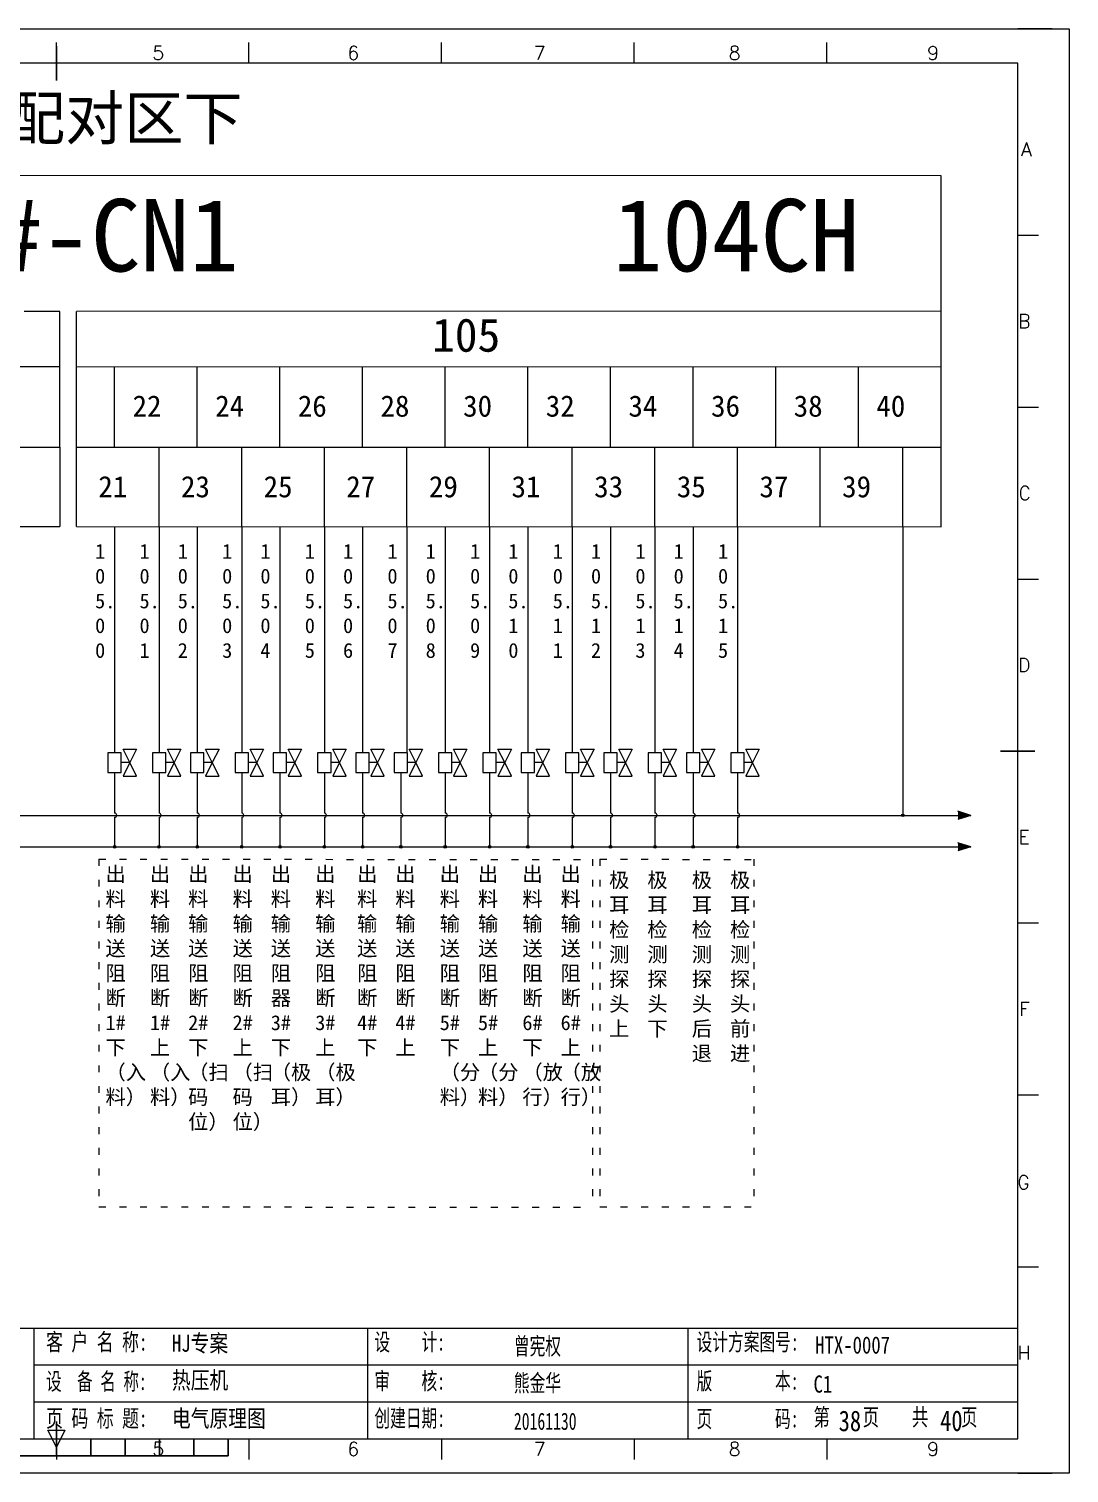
# Model space of a CAD drawing. Extents: x 35123 to 43919, y -4314 to -326.
# Drawn here: x 36417.3 to 36568.6, y -4313.9 to -4103.9 of the extents above; entities that cross this region are included whole.
import ezdxf
from ezdxf.enums import TextEntityAlignment as Align

# ---------------------------------------------------------------- set-up
doc = ezdxf.new("R2010")
doc.units = 0
doc.header["$MEASUREMENT"] = 0
doc.linetypes.add('2', pattern=[15, 1, -2, 1, -2, 1, -2, 1, -2, 1, -2])
for name, color, linetype in [('AE_BOR', 1, 'Continuous'), ('SYMS', 7, 'Continuous'), ('细实线层', 7, 'Continuous')]:
    doc.layers.add(name, color=color, linetype=linetype)
doc.styles.add('Standard0.67', font='', dxfattribs={"width": 0.67})
doc.styles.add('Standard_0.8', font='SimSun.ttf', dxfattribs={"width": 0.8})
doc.styles.add('WD', font='romans.shx', dxfattribs={"bigfont": 'gbcbig.shx'})
doc.styles.add('宋', font='SimSun.ttf', dxfattribs={"width": 0.7})
doc.styles.get('Standard0.67').set_extended_font_data('FangSong_GB2312')

# ---------------------------------------------------------------- blocks, each defined once
blk = doc.blocks.new('gb_a2_a')
for p, q in [((584, 410), (25, 410)), ((584, 10), (584, 410)), ((25, 10), (584, 10))]:
    blk.add_line(p, q)
at = {"layer": 'AE_BOR', "color": 1, "lineweight": 15}
for p, q in [((4.93, 420), (598.93, 420)), ((598.93, 420), (598.93, 0)), ((304.5, 7.5), (302, 12.5)), ((302, 12.5), (307, 12.5)), ((307, 12.5), (304.5, 7.5)), ((598.93, 0), (4.93, 0))]:
    blk.add_line(p, q, dxfattribs=at)
at = {"layer": 'AE_BOR', "lineweight": 30}
for p, q in [((594, 420), (584, 420)), ((594, 0), (584, 0))]:
    blk.add_line(p, q, dxfattribs=at)
at = {"layer": 'AE_BOR'}
for p, q in [((304.5, 410), (304.5, 416)), ((360.5, 410), (360.5, 416)), ((416.5, 410), (416.5, 416)), ((472.5, 410), (472.5, 416)), ((528.5, 410), (528.5, 416)), ((584, 360), (590, 360)), ((584, 310), (590, 310)), ((584, 260), (590, 260)), ((584, 160), (590, 160)), ((584, 110), (590, 110)), ((584, 60), (590, 60)), ((304.5, 10), (304.5, 4)), ((360.5, 10), (360.5, 4)), ((416.5, 10), (416.5, 4)), ((472.5, 10), (472.5, 4)), ((528.5, 10), (528.5, 4))]:
    blk.add_line(p, q, dxfattribs=at)
at = {"layer": 'AE_BOR', "color": 2, "lineweight": 30}
for p, q in [((304.5, 405), (304.5, 415)), ((579, 210), (589, 210)), ((304.5, 10), (304.5, 15)), ((304.5, 15), (304.5, 5)), ((304.5, 10), (304.5, 5)), ((314.5, 5), (314.5, 10)), ((324.5, 5), (324.5, 10)), ((334.5, 5), (334.5, 10)), ((344.5, 5), (344.5, 10)), ((354.5, 5), (354.5, 10)), ((254.5, 5), (354.5, 5))]:
    blk.add_line(p, q, dxfattribs=at)
at = {"layer": 'AE_BOR', "style": 'WD'}
for s, p in [('5', (334.12, 411)), ('6', (390.81, 411)), ('7', (445.01, 411)), ('8', (501.67, 411)), ('9', (559.4, 411)), ('5', (334.12, 5)), ('6', (390.81, 5)), ('7', (445.01, 5)), ('8', (501.67, 5)), ('9', (559.4, 5))]:
    blk.add_text(s, height=4, dxfattribs=at).set_placement(p, align=Align.CENTER)
for s, p in [('A', (588.05, 385)), ('B', (587.67, 335)), ('C', (587.86, 285)), ('D', (587.67, 235)), ('E', (587.48, 185)), ('F', (587.48, 135)), ('F', (587.48, 135)), ('G', (587.48, 84.56)), ('H', (587.67, 35))]:
    blk.add_text(s, height=4, dxfattribs=at).set_placement(p, align=Align.MIDDLE_RIGHT)
blk = doc.blocks.new('WDDOT')
blk.add_hatch(color=256).paths.add_polyline_path([(0.5, 0, 1), (-0.5, 0, 1)])
blk.add_circle((0, 0), 0.5)

msp = doc.modelspace()

# ---------------------------------------------------------------- hatches: boundary and pattern name
h = msp.add_hatch(color=256)
edge = h.paths.add_edge_path()
edge.add_arc((36544.386, -4218.226), 0.177, 0, 360)
for points in [[(36554.253, -4218.226), (36552.391, -4218.823), (36552.391, -4217.629)], [(36554.253, -4222.809), (36552.391, -4223.406), (36552.391, -4222.213)]]:
    msp.add_hatch(color=256).paths.add_polyline_path(points)
h = msp.add_hatch(color=256)
edge = h.paths.add_edge_path()
edge.add_arc((36429.811, -4222.801), 0.177, 0, 360)
h = msp.add_hatch(color=256)
edge = h.paths.add_edge_path()
edge.add_arc((36436.267, -4222.801), 0.177, 0, 360)
h = msp.add_hatch(color=256)
edge = h.paths.add_edge_path()
edge.add_arc((36441.824, -4222.801), 0.177, 0, 360)
h = msp.add_hatch(color=256)
edge = h.paths.add_edge_path()
edge.add_arc((36448.28, -4222.801), 0.177, 0, 360)
h = msp.add_hatch(color=256)
edge = h.paths.add_edge_path()
edge.add_arc((36453.837, -4222.801), 0.177, 0, 360)
h = msp.add_hatch(color=256)
edge = h.paths.add_edge_path()
edge.add_arc((36460.294, -4222.801), 0.177, 0, 360)
h = msp.add_hatch(color=256)
edge = h.paths.add_edge_path()
edge.add_arc((36465.85, -4222.801), 0.177, 0, 360)
h = msp.add_hatch(color=256)
edge = h.paths.add_edge_path()
edge.add_arc((36471.407, -4222.801), 0.177, 0, 360)
h = msp.add_hatch(color=256)
edge = h.paths.add_edge_path()
edge.add_arc((36477.863, -4222.801), 0.177, 0, 360)
h = msp.add_hatch(color=256)
edge = h.paths.add_edge_path()
edge.add_arc((36484.32, -4222.801), 0.177, 0, 360)
h = msp.add_hatch(color=256)
edge = h.paths.add_edge_path()
edge.add_arc((36489.877, -4222.801), 0.177, 0, 360)
h = msp.add_hatch(color=256)
edge = h.paths.add_edge_path()
edge.add_arc((36496.333, -4222.801), 0.177, 0, 360)
h = msp.add_hatch(color=256)
edge = h.paths.add_edge_path()
edge.add_arc((36501.89, -4222.801), 0.177, 0, 360)
h = msp.add_hatch(color=256)
edge = h.paths.add_edge_path()
edge.add_arc((36508.346, -4222.801), 0.177, 0, 360)
h = msp.add_hatch(color=256)
edge = h.paths.add_edge_path()
edge.add_arc((36513.903, -4222.801), 0.177, 0, 360)
h = msp.add_hatch(color=256)
edge = h.paths.add_edge_path()
edge.add_arc((36520.36, -4222.801), 0.177, 0, 360)

# ---------------------------------------------------------------- linework, layer by layer
at = {"lineweight": 0}
for p, q in [((36549.933, -4125.222), (36296.16, -4125.204)), ((36549.946, -4176.263), (36549.933, -4125.222)), ((36421.859, -4153.005), (36296.158, -4153.005)), ((36421.859, -4164.686), (36421.859, -4153.005)), ((36424.268, -4152.987), (36549.94, -4152.985)), ((36429.811, -4164.679), (36429.811, -4152.999)), ((36441.824, -4164.679), (36441.824, -4152.999)), ((36453.837, -4164.679), (36453.837, -4152.999)), ((36465.85, -4164.679), (36465.85, -4152.999)), ((36477.863, -4164.679), (36477.863, -4152.999)), ((36489.877, -4164.679), (36489.877, -4152.999)), ((36501.89, -4164.679), (36501.89, -4152.999)), ((36513.903, -4164.679), (36513.903, -4152.999)), ((36525.916, -4164.679), (36525.916, -4152.999)), ((36537.929, -4164.679), (36537.929, -4152.999)), ((36296.17, -4164.686), (36421.859, -4164.686)), ((36424.254, -4164.679), (36549.943, -4164.679)), ((36424.254, -4164.679), (36429.811, -4164.679)), ((36436.267, -4176.238), (36436.267, -4164.679)), ((36448.28, -4176.238), (36448.28, -4164.679)), ((36460.294, -4176.238), (36460.294, -4164.679)), ((36472.307, -4176.238), (36472.307, -4164.679)), ((36484.32, -4176.238), (36484.32, -4164.679)), ((36496.333, -4176.238), (36496.333, -4164.679)), ((36508.346, -4176.238), (36508.346, -4164.679)), ((36520.36, -4176.238), (36520.36, -4164.679)), ((36532.373, -4176.238), (36532.373, -4164.679)), ((36544.386, -4176.238), (36544.386, -4164.679)), ((36296.17, -4176.245), (36421.859, -4176.245)), ((36424.268, -4176.245), (36549.946, -4176.263)), ((36429.811, -4176.228), (36429.811, -4209.143)), ((36436.267, -4176.228), (36436.267, -4209.143)), ((36441.824, -4176.228), (36441.824, -4209.143)), ((36448.28, -4176.228), (36448.28, -4209.143)), ((36453.837, -4176.228), (36453.837, -4209.143)), ((36460.294, -4176.228), (36460.294, -4209.143)), ((36465.85, -4176.228), (36465.85, -4209.143)), ((36472.307, -4176.228), (36472.307, -4209.143)), ((36477.863, -4176.228), (36477.863, -4209.143)), ((36484.32, -4176.228), (36484.32, -4209.143)), ((36489.877, -4176.228), (36489.877, -4209.143)), ((36496.333, -4176.228), (36496.333, -4209.143)), ((36501.89, -4176.228), (36501.89, -4209.143)), ((36508.346, -4176.228), (36508.346, -4209.143)), ((36513.903, -4176.228), (36513.903, -4209.143)), ((36520.36, -4176.228), (36520.36, -4209.143)), ((36544.386, -4176.245), (36544.386, -4218.226)), ((36429.811, -4211.987), (36429.811, -4217.907)), ((36436.267, -4211.987), (36436.267, -4217.907)), ((36441.824, -4211.987), (36441.824, -4217.907)), ((36448.28, -4211.987), (36448.28, -4217.907)), ((36453.837, -4211.987), (36453.837, -4217.907)), ((36460.294, -4211.987), (36460.294, -4217.907)), ((36465.85, -4211.987), (36465.85, -4217.907)), ((36471.407, -4211.987), (36471.407, -4217.907)), ((36477.863, -4211.987), (36477.863, -4217.907)), ((36484.32, -4211.987), (36484.32, -4217.907)), ((36489.877, -4211.987), (36489.877, -4217.907)), ((36496.333, -4211.987), (36496.333, -4217.907)), ((36501.89, -4211.987), (36501.89, -4217.907)), ((36508.346, -4211.987), (36508.346, -4217.907)), ((36513.903, -4211.987), (36513.903, -4217.907)), ((36520.36, -4211.987), (36520.36, -4217.907)), ((36297.909, -4218.226), (36554.253, -4218.226)), ((36429.811, -4218.512), (36429.811, -4222.793)), ((36436.267, -4218.512), (36436.267, -4222.793)), ((36441.824, -4218.512), (36441.824, -4222.793)), ((36448.28, -4218.512), (36448.28, -4222.793)), ((36453.837, -4218.512), (36453.837, -4222.793)), ((36460.294, -4218.512), (36460.294, -4222.793)), ((36465.85, -4218.512), (36465.85, -4222.793)), ((36471.407, -4218.512), (36471.407, -4222.793)), ((36477.863, -4218.512), (36477.863, -4222.793)), ((36484.32, -4218.512), (36484.32, -4222.793)), ((36489.877, -4218.512), (36489.877, -4222.793)), ((36496.333, -4218.512), (36496.333, -4222.793)), ((36501.89, -4218.512), (36501.89, -4222.793)), ((36508.346, -4218.512), (36508.346, -4222.793)), ((36513.903, -4218.512), (36513.903, -4222.793)), ((36520.36, -4218.512), (36520.36, -4222.793)), ((36297.909, -4222.809), (36554.253, -4222.809))]:
    msp.add_line(p, q, dxfattribs=at)
for p, q in [((36428.839, -4209.143), (36428.839, -4211.987)), ((36430.783, -4209.143), (36428.839, -4209.143)), ((36430.783, -4211.987), (36430.783, -4209.143)), ((36431.998, -4210.565), (36431.026, -4208.621)), ((36431.026, -4208.621), (36432.97, -4208.621)), ((36432.97, -4208.621), (36431.998, -4210.565)), ((36435.295, -4209.143), (36435.295, -4211.987)), ((36437.239, -4209.143), (36435.295, -4209.143)), ((36437.239, -4211.987), (36437.239, -4209.143)), ((36438.454, -4210.565), (36437.482, -4208.621)), ((36437.482, -4208.621), (36439.426, -4208.621)), ((36439.426, -4208.621), (36438.454, -4210.565)), ((36440.852, -4209.143), (36440.852, -4211.987)), ((36442.796, -4209.143), (36440.852, -4209.143)), ((36442.796, -4211.987), (36442.796, -4209.143)), ((36444.011, -4210.565), (36443.039, -4208.621)), ((36443.039, -4208.621), (36444.983, -4208.621)), ((36444.983, -4208.621), (36444.011, -4210.565)), ((36447.308, -4209.143), (36447.308, -4211.987)), ((36449.252, -4209.143), (36447.308, -4209.143)), ((36449.252, -4211.987), (36449.252, -4209.143)), ((36450.467, -4210.565), (36449.495, -4208.621)), ((36449.495, -4208.621), (36451.439, -4208.621)), ((36451.439, -4208.621), (36450.467, -4210.565)), ((36452.865, -4209.143), (36452.865, -4211.987)), ((36454.809, -4209.143), (36452.865, -4209.143)), ((36454.809, -4211.987), (36454.809, -4209.143)), ((36456.024, -4210.565), (36455.052, -4208.621)), ((36455.052, -4208.621), (36456.996, -4208.621)), ((36456.996, -4208.621), (36456.024, -4210.565)), ((36459.322, -4209.143), (36459.322, -4211.987)), ((36461.266, -4209.143), (36459.322, -4209.143)), ((36461.266, -4211.987), (36461.266, -4209.143)), ((36462.481, -4210.565), (36461.509, -4208.621)), ((36461.509, -4208.621), (36463.453, -4208.621)), ((36463.453, -4208.621), (36462.481, -4210.565)), ((36464.878, -4209.143), (36464.878, -4211.987)), ((36466.822, -4209.143), (36464.878, -4209.143)), ((36466.822, -4211.987), (36466.822, -4209.143)), ((36468.037, -4210.565), (36467.065, -4208.621)), ((36467.065, -4208.621), (36469.009, -4208.621)), ((36469.009, -4208.621), (36468.037, -4210.565)), ((36470.435, -4209.143), (36470.435, -4211.987)), ((36472.379, -4209.143), (36470.435, -4209.143)), ((36472.379, -4211.987), (36472.379, -4209.143)), ((36473.594, -4210.565), (36472.622, -4208.621)), ((36472.622, -4208.621), (36474.566, -4208.621)), ((36474.566, -4208.621), (36473.594, -4210.565)), ((36476.891, -4209.143), (36476.891, -4211.987)), ((36478.835, -4209.143), (36476.891, -4209.143)), ((36478.835, -4211.987), (36478.835, -4209.143)), ((36480.05, -4210.565), (36479.078, -4208.621)), ((36479.078, -4208.621), (36481.022, -4208.621)), ((36481.022, -4208.621), (36480.05, -4210.565)), ((36483.348, -4209.143), (36483.348, -4211.987)), ((36485.292, -4209.143), (36483.348, -4209.143)), ((36485.292, -4211.987), (36485.292, -4209.143)), ((36486.507, -4210.565), (36485.535, -4208.621)), ((36485.535, -4208.621), (36487.479, -4208.621)), ((36487.479, -4208.621), (36486.507, -4210.565)), ((36488.905, -4209.143), (36488.905, -4211.987)), ((36490.849, -4209.143), (36488.905, -4209.143)), ((36490.849, -4211.987), (36490.849, -4209.143)), ((36492.064, -4210.565), (36491.092, -4208.621)), ((36491.092, -4208.621), (36493.036, -4208.621)), ((36493.036, -4208.621), (36492.064, -4210.565)), ((36495.361, -4209.143), (36495.361, -4211.987)), ((36497.305, -4209.143), (36495.361, -4209.143)), ((36497.305, -4211.987), (36497.305, -4209.143)), ((36498.52, -4210.565), (36497.548, -4208.621)), ((36497.548, -4208.621), (36499.492, -4208.621)), ((36499.492, -4208.621), (36498.52, -4210.565)), ((36500.918, -4209.143), (36500.918, -4211.987)), ((36502.862, -4209.143), (36500.918, -4209.143)), ((36502.862, -4211.987), (36502.862, -4209.143)), ((36504.077, -4210.565), (36503.105, -4208.621)), ((36503.105, -4208.621), (36505.049, -4208.621)), ((36505.049, -4208.621), (36504.077, -4210.565)), ((36507.374, -4209.143), (36507.374, -4211.987)), ((36509.318, -4209.143), (36507.374, -4209.143)), ((36509.318, -4211.987), (36509.318, -4209.143)), ((36510.533, -4210.565), (36509.561, -4208.621)), ((36509.561, -4208.621), (36511.505, -4208.621)), ((36511.505, -4208.621), (36510.533, -4210.565)), ((36512.931, -4209.143), (36512.931, -4211.987)), ((36514.875, -4209.143), (36512.931, -4209.143)), ((36514.875, -4211.987), (36514.875, -4209.143)), ((36516.09, -4210.565), (36515.118, -4208.621)), ((36515.118, -4208.621), (36517.062, -4208.621)), ((36517.062, -4208.621), (36516.09, -4210.565)), ((36519.388, -4209.143), (36519.388, -4211.987)), ((36521.332, -4209.143), (36519.388, -4209.143)), ((36521.332, -4211.987), (36521.332, -4209.143)), ((36522.547, -4210.565), (36521.575, -4208.621)), ((36521.575, -4208.621), (36523.519, -4208.621)), ((36523.519, -4208.621), (36522.547, -4210.565)), ((36428.839, -4211.987), (36430.783, -4211.987)), ((36431.269, -4210.565), (36430.783, -4210.565)), ((36431.998, -4210.565), (36431.026, -4212.509)), ((36431.026, -4212.509), (36432.97, -4212.509)), ((36431.998, -4210.565), (36431.269, -4210.565)), ((36432.97, -4212.509), (36431.998, -4210.565)), ((36435.295, -4211.987), (36437.239, -4211.987)), ((36437.725, -4210.565), (36437.239, -4210.565)), ((36438.454, -4210.565), (36437.482, -4212.509)), ((36437.482, -4212.509), (36439.426, -4212.509)), ((36438.454, -4210.565), (36437.725, -4210.565)), ((36439.426, -4212.509), (36438.454, -4210.565)), ((36440.852, -4211.987), (36442.796, -4211.987)), ((36443.282, -4210.565), (36442.796, -4210.565)), ((36444.011, -4210.565), (36443.039, -4212.509)), ((36443.039, -4212.509), (36444.983, -4212.509)), ((36444.011, -4210.565), (36443.282, -4210.565)), ((36444.983, -4212.509), (36444.011, -4210.565)), ((36447.308, -4211.987), (36449.252, -4211.987)), ((36449.738, -4210.565), (36449.252, -4210.565)), ((36450.467, -4210.565), (36449.495, -4212.509)), ((36449.495, -4212.509), (36451.439, -4212.509)), ((36450.467, -4210.565), (36449.738, -4210.565)), ((36451.439, -4212.509), (36450.467, -4210.565)), ((36452.865, -4211.987), (36454.809, -4211.987)), ((36455.295, -4210.565), (36454.809, -4210.565)), ((36456.024, -4210.565), (36455.052, -4212.509)), ((36455.052, -4212.509), (36456.996, -4212.509)), ((36456.024, -4210.565), (36455.295, -4210.565)), ((36456.996, -4212.509), (36456.024, -4210.565)), ((36459.322, -4211.987), (36461.266, -4211.987)), ((36461.752, -4210.565), (36461.266, -4210.565)), ((36462.481, -4210.565), (36461.509, -4212.509)), ((36461.509, -4212.509), (36463.453, -4212.509)), ((36462.481, -4210.565), (36461.752, -4210.565)), ((36463.453, -4212.509), (36462.481, -4210.565)), ((36464.878, -4211.987), (36466.822, -4211.987)), ((36467.308, -4210.565), (36466.822, -4210.565)), ((36468.037, -4210.565), (36467.065, -4212.509)), ((36467.065, -4212.509), (36469.009, -4212.509)), ((36468.037, -4210.565), (36467.308, -4210.565)), ((36469.009, -4212.509), (36468.037, -4210.565)), ((36470.435, -4211.987), (36472.379, -4211.987)), ((36472.865, -4210.565), (36472.379, -4210.565)), ((36473.594, -4210.565), (36472.622, -4212.509)), ((36472.622, -4212.509), (36474.566, -4212.509)), ((36473.594, -4210.565), (36472.865, -4210.565)), ((36474.566, -4212.509), (36473.594, -4210.565)), ((36476.891, -4211.987), (36478.835, -4211.987)), ((36479.321, -4210.565), (36478.835, -4210.565)), ((36480.05, -4210.565), (36479.078, -4212.509)), ((36479.078, -4212.509), (36481.022, -4212.509)), ((36480.05, -4210.565), (36479.321, -4210.565)), ((36481.022, -4212.509), (36480.05, -4210.565)), ((36483.348, -4211.987), (36485.292, -4211.987)), ((36485.778, -4210.565), (36485.292, -4210.565)), ((36486.507, -4210.565), (36485.535, -4212.509)), ((36485.535, -4212.509), (36487.479, -4212.509)), ((36486.507, -4210.565), (36485.778, -4210.565)), ((36487.479, -4212.509), (36486.507, -4210.565)), ((36488.905, -4211.987), (36490.849, -4211.987)), ((36491.335, -4210.565), (36490.849, -4210.565)), ((36492.064, -4210.565), (36491.092, -4212.509)), ((36491.092, -4212.509), (36493.036, -4212.509)), ((36492.064, -4210.565), (36491.335, -4210.565)), ((36493.036, -4212.509), (36492.064, -4210.565)), ((36495.361, -4211.987), (36497.305, -4211.987)), ((36497.791, -4210.565), (36497.305, -4210.565)), ((36498.52, -4210.565), (36497.548, -4212.509)), ((36497.548, -4212.509), (36499.492, -4212.509)), ((36498.52, -4210.565), (36497.791, -4210.565)), ((36499.492, -4212.509), (36498.52, -4210.565)), ((36500.918, -4211.987), (36502.862, -4211.987)), ((36503.348, -4210.565), (36502.862, -4210.565)), ((36504.077, -4210.565), (36503.105, -4212.509)), ((36503.105, -4212.509), (36505.049, -4212.509)), ((36504.077, -4210.565), (36503.348, -4210.565)), ((36505.049, -4212.509), (36504.077, -4210.565)), ((36507.374, -4211.987), (36509.318, -4211.987)), ((36509.804, -4210.565), (36509.318, -4210.565)), ((36510.533, -4210.565), (36509.561, -4212.509)), ((36509.561, -4212.509), (36511.505, -4212.509)), ((36510.533, -4210.565), (36509.804, -4210.565)), ((36511.505, -4212.509), (36510.533, -4210.565)), ((36512.931, -4211.987), (36514.875, -4211.987)), ((36515.361, -4210.565), (36514.875, -4210.565)), ((36516.09, -4210.565), (36515.118, -4212.509)), ((36515.118, -4212.509), (36517.062, -4212.509)), ((36516.09, -4210.565), (36515.361, -4210.565)), ((36517.062, -4212.509), (36516.09, -4210.565)), ((36519.388, -4211.987), (36521.332, -4211.987)), ((36521.818, -4210.565), (36521.332, -4210.565)), ((36522.547, -4210.565), (36521.575, -4212.509)), ((36521.575, -4212.509), (36523.519, -4212.509)), ((36522.547, -4210.565), (36521.818, -4210.565)), ((36523.519, -4212.509), (36522.547, -4210.565)), ((36554.253, -4218.226), (36552.391, -4217.629)), ((36554.253, -4218.226), (36552.391, -4218.823)), ((36554.253, -4222.809), (36552.391, -4222.213)), ((36554.253, -4222.809), (36552.391, -4223.406)), ((36418.05, -4298.146), (36462.301, -4298.146)), ((36462.301, -4298.146), (36531.087, -4298.146)), ((36531.087, -4298.146), (36561.085, -4298.146)), ((36418.05, -4303.508), (36462.301, -4303.508)), ((36462.301, -4303.508), (36531.087, -4303.508)), ((36531.087, -4303.508), (36561.085, -4303.508)), ((36402.351, -4308.87), (36462.301, -4308.87)), ((36462.301, -4308.87), (36531.087, -4308.87))]:
    msp.add_line(p, q)
at = {"linetype": '2', "lineweight": 0}
for p, q in [((36427.512, -4224.584), (36427.512, -4275.142)), ((36427.512, -4224.584), (36499.264, -4224.665)), ((36499.264, -4224.584), (36499.264, -4275.142)), ((36500.356, -4224.584), (36500.356, -4275.142)), ((36500.356, -4224.584), (36522.72, -4224.665)), ((36522.72, -4224.584), (36522.72, -4275.142)), ((36427.512, -4275.142), (36499.264, -4275.223)), ((36500.356, -4275.142), (36522.72, -4275.142))]:
    msp.add_line(p, q, dxfattribs=at)
at = {"ltscale": 2}
for p, q in [((36402.351, -4292.785), (36561.085, -4292.785)), ((36418.05, -4292.785), (36418.05, -4308.87)), ((36466.616, -4308.87), (36466.616, -4292.785)), ((36513.196, -4308.87), (36513.196, -4292.785)), ((36531.087, -4308.87), (36561.085, -4308.87))]:
    msp.add_line(p, q, dxfattribs=at)
for centre in [(36544.386, -4218.226), (36429.811, -4222.801), (36436.267, -4222.801), (36441.824, -4222.801), (36448.28, -4222.801), (36453.837, -4222.801), (36460.294, -4222.801), (36465.85, -4222.801), (36471.407, -4222.801), (36477.863, -4222.801), (36484.32, -4222.801), (36489.877, -4222.801), (36496.333, -4222.801), (36501.89, -4222.801), (36508.346, -4222.801), (36513.903, -4222.801), (36520.36, -4222.801)]:
    msp.add_circle(centre, 0.177)
at = {"lineweight": 0}
for centre in [(36429.811, -4218.21), (36436.267, -4218.21), (36441.824, -4218.21), (36448.28, -4218.21), (36453.837, -4218.21), (36460.294, -4218.21), (36465.85, -4218.21), (36471.407, -4218.21), (36477.863, -4218.21), (36484.32, -4218.21), (36489.877, -4218.21), (36496.333, -4218.21), (36501.89, -4218.21), (36508.346, -4218.21), (36513.903, -4218.21), (36520.36, -4218.21)]:
    msp.add_arc(centre, 0.302, 270, 90, dxfattribs=at)
at = {"layer": '细实线层', "lineweight": 0}
for p, q in [((36421.859, -4144.967), (36416.643, -4144.967)), ((36421.859, -4153.005), (36421.859, -4144.967)), ((36549.938, -4144.935), (36424.254, -4144.961)), ((36424.254, -4176.238), (36424.254, -4144.961)), ((36421.859, -4164.686), (36421.859, -4176.245))]:
    msp.add_line(p, q, dxfattribs=at)

# ---------------------------------------------------------------- block references
at = {"xscale": 0.5, "yscale": 0.5, "zscale": 0.5}
msp.add_blockref('gb_a2_a', (36269.085, -4313.87), dxfattribs=at)
msp.add_blockref('gb_a2_a', (36269.085, -4313.87), dxfattribs=at)
at = {"layer": 'SYMS', "lineweight": -3, "xscale": 0.2249999999999091, "yscale": 0.2250000000000227, "zscale": 0.225}
for p in [(36544.386, -4218.226), (36544.386, -4218.226), (36429.811, -4222.801), (36429.811, -4222.801), (36436.267, -4222.801), (36436.267, -4222.801), (36441.824, -4222.801), (36441.824, -4222.801), (36448.28, -4222.801), (36448.28, -4222.801), (36453.837, -4222.801), (36453.837, -4222.801), (36460.294, -4222.801), (36460.294, -4222.801), (36465.85, -4222.801), (36465.85, -4222.801), (36471.407, -4222.801), (36471.407, -4222.801), (36477.863, -4222.801), (36477.863, -4222.801), (36484.32, -4222.801), (36484.32, -4222.801), (36489.877, -4222.801), (36489.877, -4222.801), (36496.333, -4222.801), (36496.333, -4222.801), (36501.89, -4222.801), (36501.89, -4222.801), (36508.346, -4222.801), (36508.346, -4222.801), (36513.903, -4222.801), (36513.903, -4222.801), (36520.36, -4222.801), (36520.36, -4222.801)]:
    msp.add_blockref('WDDOT', p, dxfattribs=at)

# ---------------------------------------------------------------- texts
at = {"lineweight": 0, "attachment_point": 1}
for s, insert, char_height, width in [('{\\fSimSun|b0|i0|c134|p2;安装在B侧配对区下}', (36375.361, -4113.694), 6.3, 169.66201), ('{\\fSimSun|b0|i0|c134|p2;2#-CN1 }', (36404.883, -4128.605), 10.53, 52.20126), ('{\\fSimSun|b0|i0|c134|p2;104CH  }', (36502.25, -4128.605), 10.53, 52.20126), ('{\\fSimSun|b0|i0|c134|p2;105}', (36475.95, -4145.952), 4.86, 21.99547), ('{\\fSimSun|b0|i0|c134|p2;22}', (36432.412, -4157.162), 3.09582, 6.79376), ('{\\fSimSun|b0|i0|c134|p2;24}', (36444.425, -4157.162), 3.09582, 6.79376), ('{\\fSimSun|b0|i0|c134|p2;26}', (36456.438, -4157.162), 3.09582, 6.79376), ('{\\fSimSun|b0|i0|c134|p2;28}', (36468.451, -4157.162), 3.09582, 6.79376), ('{\\fSimSun|b0|i0|c134|p2;30}', (36480.464, -4157.162), 3.09582, 6.79376), ('{\\fSimSun|b0|i0|c134|p2;32}', (36492.478, -4157.162), 3.09582, 6.79376), ('{\\fSimSun|b0|i0|c134|p2;34}', (36504.491, -4157.162), 3.09582, 6.79376), ('{\\fSimSun|b0|i0|c134|p2;36}', (36516.504, -4157.162), 3.09582, 6.79376), ('{\\fSimSun|b0|i0|c134|p2;38}', (36528.517, -4157.162), 3.09582, 6.79376), ('{\\fSimSun|b0|i0|c134|p2;40}', (36540.53, -4157.162), 3.09582, 6.79376), ('{\\fSimSun|b0|i0|c134|p2;21}', (36427.436, -4168.887), 3.09582, 6.79376), ('{\\fSimSun|b0|i0|c134|p2;23}', (36439.449, -4168.887), 3.09582, 6.79376), ('{\\fSimSun|b0|i0|c134|p2;25}', (36451.462, -4168.887), 3.09582, 6.79376), ('{\\fSimSun|b0|i0|c134|p2;27}', (36463.476, -4168.887), 3.09582, 6.79376), ('{\\fSimSun|b0|i0|c134|p2;29}', (36475.489, -4168.887), 3.09582, 6.79376), ('{\\fSimSun|b0|i0|c134|p2;31}', (36487.502, -4168.887), 3.09582, 6.79376), ('{\\fSimSun|b0|i0|c134|p2;33}', (36499.515, -4168.887), 3.09582, 6.79376), ('{\\fSimSun|b0|i0|c134|p2;35}', (36511.528, -4168.887), 3.09582, 6.79376), ('{\\fSimSun|b0|i0|c134|p2;37}', (36523.542, -4168.887), 3.09582, 6.79376), ('{\\fSimSun|b0|i0|c134|p2;39}', (36535.555, -4168.887), 3.09582, 6.79376), ('{\\f@SimHei|b0|i0|c134|p49;1\\P0\\P5.\\P0\\P0}', (36426.971, -4178.761), 2.16, 3.85255), ('{\\f@SimHei|b0|i0|c134|p49;1\\P0\\P5.\\P0\\P1}', (36433.427, -4178.761), 2.16, 3.85255), ('{\\f@SimHei|b0|i0|c134|p49;1\\P0\\P5.\\P0\\P2}', (36438.984, -4178.761), 2.16, 3.85255), ('{\\f@SimHei|b0|i0|c134|p49;1\\P0\\P5.\\P0\\P3}', (36445.44, -4178.761), 2.16, 3.85255), ('{\\f@SimHei|b0|i0|c134|p49;1\\P0\\P5.\\P0\\P4}', (36450.997, -4178.761), 2.16, 3.85255), ('{\\f@SimHei|b0|i0|c134|p49;1\\P0\\P5.\\P0\\P5}', (36457.454, -4178.761), 2.16, 3.85255), ('{\\f@SimHei|b0|i0|c134|p49;1\\P0\\P5.\\P0\\P6}', (36463.01, -4178.761), 2.16, 3.85255), ('{\\f@SimHei|b0|i0|c134|p49;1\\P0\\P5.\\P0\\P7}', (36469.467, -4178.761), 2.16, 3.85255), ('{\\f@SimHei|b0|i0|c134|p49;1\\P0\\P5.\\P0\\P8}', (36475.023, -4178.761), 2.16, 3.85255), ('{\\f@SimHei|b0|i0|c134|p49;1\\P0\\P5.\\P0\\P9}', (36481.48, -4178.761), 2.16, 3.85255), ('{\\f@SimHei|b0|i0|c134|p49;1\\P0\\P5.\\P1\\P0}', (36487.037, -4178.761), 2.16, 3.85255), ('{\\f@SimHei|b0|i0|c134|p49;1\\P0\\P5.\\P1\\P1}', (36493.493, -4178.761), 2.16, 3.85255), ('{\\f@SimHei|b0|i0|c134|p49;1\\P0\\P5.\\P1\\P2}', (36499.05, -4178.761), 2.16, 3.85255), ('{\\f@SimHei|b0|i0|c134|p49;1\\P0\\P5.\\P1\\P3}', (36505.506, -4178.761), 2.16, 3.85255), ('{\\f@SimHei|b0|i0|c134|p49;1\\P0\\P5.\\P1\\P4}', (36511.063, -4178.761), 2.16, 3.85255), ('{\\f@SimHei|b0|i0|c134|p49;1\\P0\\P5.\\P1\\P5}', (36517.52, -4178.761), 2.16, 3.85255), ('{\\fSimSun|b0|i0|c134|p2;出料输送阻断1#下（入料）}', (36428.481, -4225.691), 2.16, 3.85255), ('{\\fSimSun|b0|i0|c134|p2;出料输送阻断1#上\\P（入料）}', (36434.937, -4225.691), 2.16, 3.85255), ('{\\fSimSun|b0|i0|c134|p2;出料输送阻断2#下\\P（扫码位）}', (36440.494, -4225.691), 2.16, 3.85255), ('{\\fSimSun|b0|i0|c134|p2;出料输送阻断2#上\\P（扫码位）}', (36446.951, -4225.691), 2.16, 3.85255), ('{\\fSimSun|b0|i0|c134|p2;出料输送阻器3#下\\P（极耳）}', (36452.507, -4225.691), 2.16, 3.85255), ('{\\fSimSun|b0|i0|c134|p2;出料输送阻断3#上\\P（极耳）}', (36458.964, -4225.691), 2.16, 3.85255), ('{\\fSimSun|b0|i0|c134|p2;出料输送阻断4#下}', (36465.051, -4225.691), 2.16, 3.85255), ('{\\fSimSun|b0|i0|c134|p2;出料输送阻断4#上}', (36470.608, -4225.691), 2.16, 3.85255), ('{\\fSimSun|b0|i0|c134|p2;出料输送阻断5#下（分料）}', (36477.064, -4225.691), 2.16, 3.85255), ('{\\fSimSun|b0|i0|c134|p2;出料输送阻断5#上\\P（分料）}', (36482.621, -4225.691), 2.16, 3.85255), ('{\\fSimSun|b0|i0|c134|p2;出料输送阻断6#下\\P（放行）}', (36489.078, -4225.691), 2.16, 3.85255), ('{\\fSimSun|b0|i0|c134|p2;出料输送阻断6#上\\P（放行）}', (36494.634, -4225.691), 2.16, 3.85255), ('{\\fSimSun|b0|i0|c134|p2;极耳检测探头上}', (36501.688, -4226.555), 2.16, 3.85255), ('{\\fSimSun|b0|i0|c134|p2;极耳检测探头下}', (36507.245, -4226.555), 2.16, 3.85255), ('{\\fSimSun|b0|i0|c134|p2;极耳检测探头后退}', (36513.702, -4226.555), 2.16, 3.85255), ('{\\fSimSun|b0|i0|c134|p2;极耳检测探头前进}', (36519.258, -4226.555), 2.16, 3.85255)]:
    msp.add_mtext(s, dxfattribs=dict(at, insert=insert, char_height=char_height, width=width))
at = {"ltscale": 2, "attachment_point": 1}
for s, insert, char_height, width, style in [('{\\fSimSun|b0|i0|c134|p2;\\W0.72;客 户 名 称:}', (36419.853, -4293.553), 2.5, 16.24768, 'Standard0.67'), ('HJ专案', (36438.14, -4293.727), 2.5, 33.90777, 'Standard_0.8'), ('{\\fSimSun|b0|i0|c134|p2;设    计:}', (36467.568, -4293.553), 2.5, 12.03121, 'Standard0.67'), ('{\\fSimSun|b0|i0|c134|p2;曾宪权}', (36487.845, -4294.155), 2.5, 12.03121, 'Standard0.67'), ('{\\fSimSun|b0|i0|c134|p2;设计方案图号:}', (36514.401, -4293.553), 2.5, 15.1644, 'Standard0.67'), ('{\\f@SimSun|b0|i0|c134|p2;HTX-0007}', (36531.639, -4293.994), 2.5, 33.90777, 'Standard_0.8'), ('{\\fSimSun|b0|i0|c134|p2;\\W0.66;设  备 名 称:}', (36419.853, -4299.282), 2.5, 15.12342, 'Standard0.67'), ('{\\fSimSun|b0|i0|c134|p2;热压机}', (36438.14, -4299.115), 2.5, 33.90777, 'Standard_0.8'), ('{\\fSimSun|b0|i0|c134|p2;审    核:}', (36467.568, -4299.227), 2.5, 12.03121, 'Standard0.67'), ('{\\fSimSun|b0|i0|c134|p2;熊金华}', (36487.845, -4299.517), 2.5, 12.03121, 'Standard0.67'), ('{\\fSimSun|b0|i0|c134|p2;版        本:}', (36514.401, -4299.227), 2.5, 16.84978, 'Standard0.67'), ('C1', (36531.399, -4299.667), 2.5, 5.97175, 'Standard_0.8'), ('{\\fSimSun|b0|i0|c134|p2;\\W0.72;页 码 标 题:}', (36419.853, -4304.65), 2.5, 15.12342, 'Standard0.67'), ('{\\fSimSun|b0|i0|c134|p2;电气原理图}', (36438.14, -4304.663), 2.5, 33.90777, 'Standard_0.8'), ('{\\fSimSun|b0|i0|c134|p2;创建日期:}', (36467.568, -4304.634), 2.5, 12.03121, 'Standard0.67'), ('{\\fSimSun|b0|i0|c134|p2;页        码:}', (36514.401, -4304.713), 2.5, 15.72579, 'Standard0.67'), ('第    页    共    页', (36531.397, -4304.468), 2.5, 33.90777, '宋'), ('38', (36535.055, -4304.773), 3, 3.76639, 'Standard_0.8'), ('40', (36549.804, -4304.748), 3, 3.76639, 'Standard_0.8'), ('{\\fSimSun|b0|i0|c134|p2;20161130}', (36487.845, -4305.075), 2.5, 12.03121, 'Standard0.67')]:
    msp.add_mtext(s, dxfattribs=dict(at, insert=insert, char_height=char_height, width=width, style=style))

doc.saveas('drawing.dxf')
